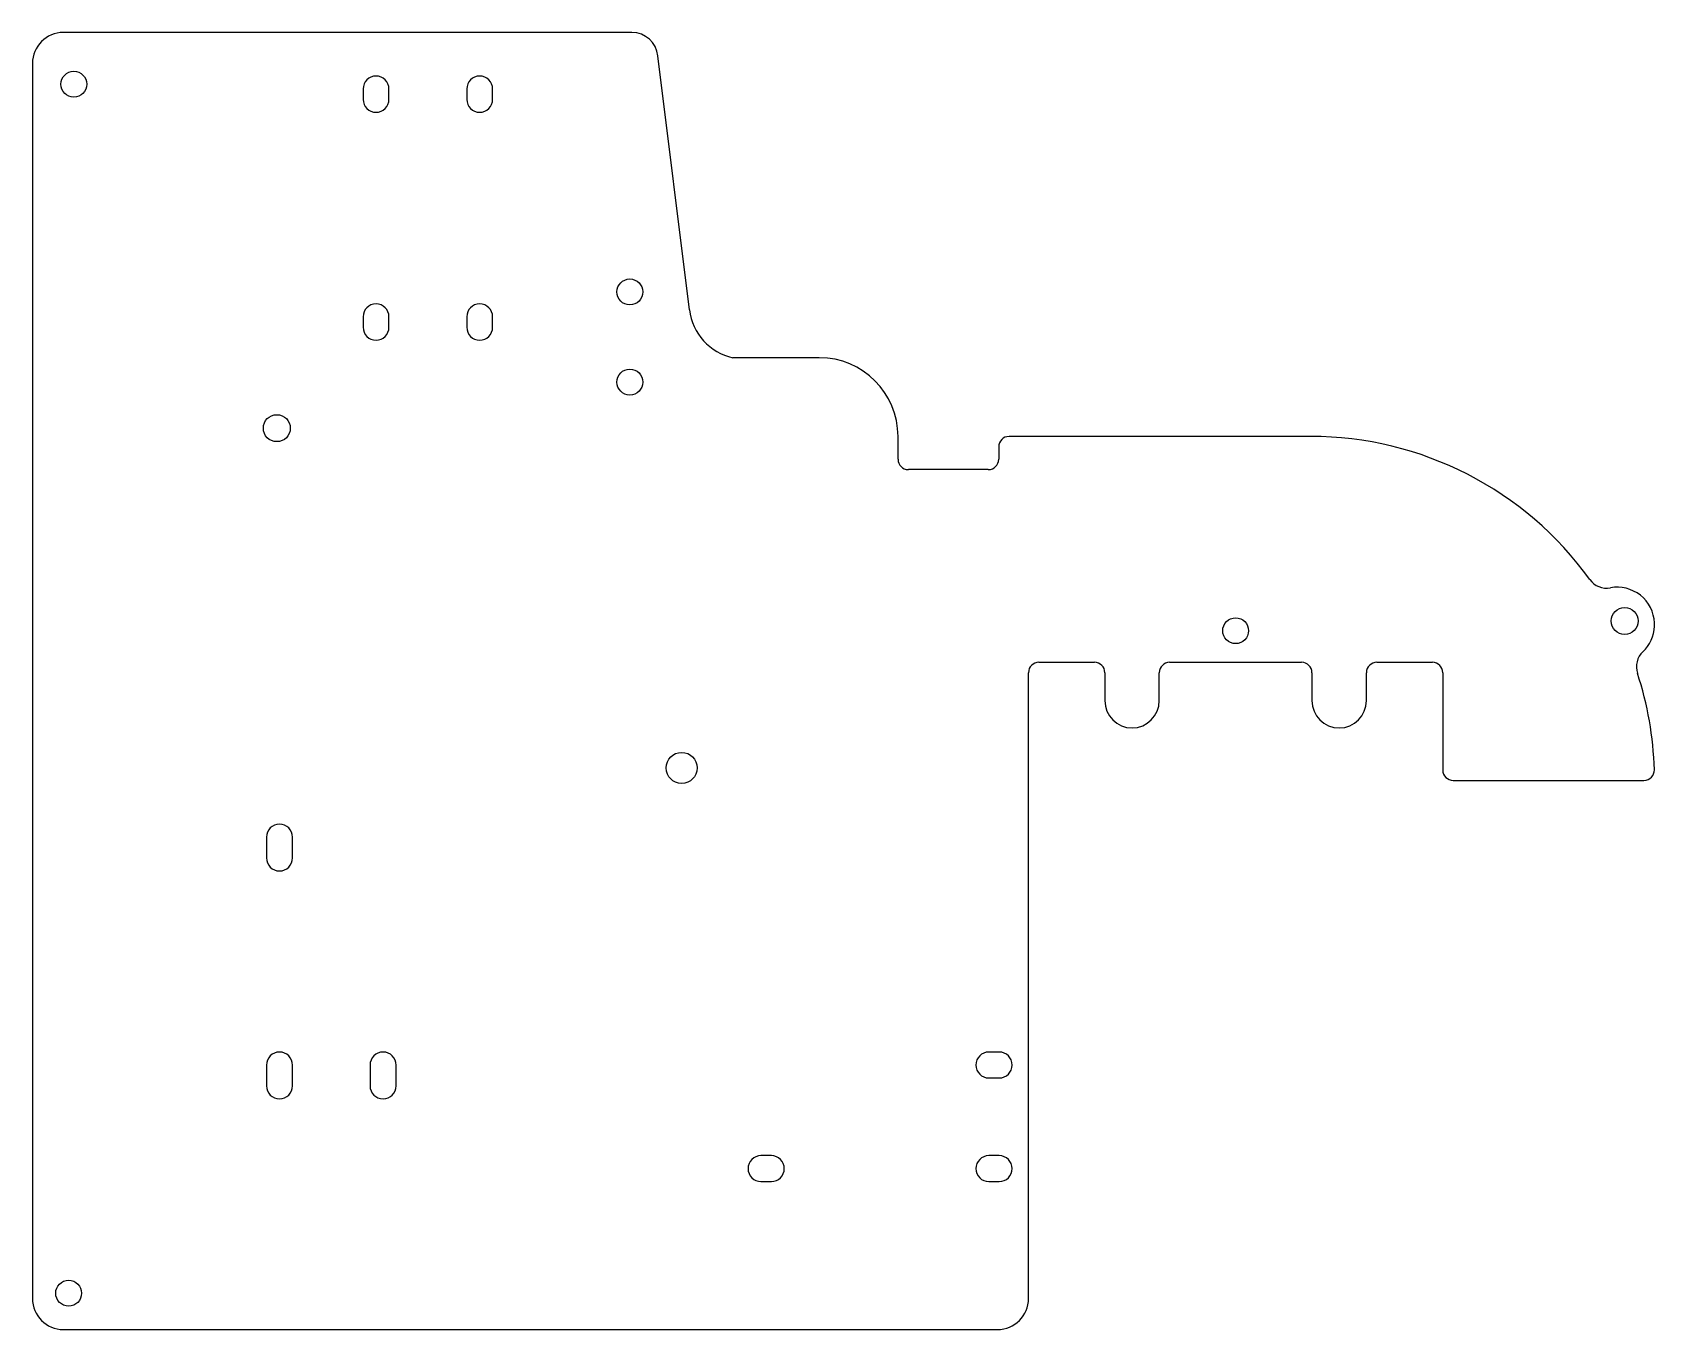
# Model space of a CAD drawing. Header units: millimetres. Extents: x -64 to 93, y 51 to 176.
import ezdxf

# ---------------------------------------------------------------- set-up
doc = ezdxf.new("R2010")
doc.units = ezdxf.units.MM

msp = doc.modelspace()

# ---------------------------------------------------------------- linework, layer by layer
at = {"color": 7, "linetype": 'Continuous', "lineweight": 25}
for p, q in [((-5.75, 176.34), (-60.64, 176.34)), ((-0.2, 149.55), (-3.26, 174.07)), ((-63.64, 173.34), (-63.64, 54.14)), ((-31.71, 170.88), (-31.71, 169.88)), ((-29.21, 169.88), (-29.21, 170.88)), ((-21.7, 170.88), (-21.7, 169.88)), ((-19.2, 169.88), (-19.2, 170.88)), ((-31.71, 148.88), (-31.71, 147.88)), ((-29.21, 147.88), (-29.21, 148.88)), ((-21.7, 148.88), (-21.7, 147.88)), ((-19.2, 147.88), (-19.2, 148.88)), ((12.34, 144.94), (4, 144.94)), ((19.94, 135.14), (19.94, 137.34)), ((29.66, 136.34), (29.66, 135.14)), ((59.79, 137.34), (30.66, 137.34)), ((28.66, 134.14), (20.94, 134.14)), ((92.99, 119.02), (92.99, 119.34)), ((32.54, 54.14), (32.54, 114.54)), ((33.54, 115.54), (38.91, 115.54)), ((39.91, 114.54), (39.91, 111.84)), ((45.17, 111.84), (45.17, 114.54)), ((46.17, 115.54), (58.91, 115.54)), ((59.91, 114.54), (59.91, 111.84)), ((65.17, 111.84), (65.17, 114.54)), ((66.17, 115.54), (71.54, 115.54)), ((72.54, 114.54), (72.54, 105.14)), ((73.54, 104.14), (91.97, 104.14)), ((-41.04, 98.66), (-41.04, 96.66)), ((-38.52, 96.66), (-38.52, 98.66)), ((29.71, 77.92), (28.71, 77.92)), ((-41.04, 76.66), (-41.04, 74.66)), ((-38.52, 74.66), (-38.52, 76.66)), ((-31.04, 76.66), (-31.04, 74.66)), ((-28.52, 74.66), (-28.52, 76.66)), ((28.71, 75.42), (29.71, 75.42)), ((7.71, 67.92), (6.71, 67.92)), ((29.71, 67.92), (28.71, 67.92)), ((6.71, 65.42), (7.71, 65.42)), ((28.71, 65.42), (29.71, 65.42)), ((-60.64, 51.14), (29.54, 51.14))]:
    msp.add_line(p, q, dxfattribs=at)
for centre, radius in [((-59.64, 171.34), 1.25), ((-5.95, 151.29), 1.25), ((-5.95, 142.59), 1.25), ((-40.04, 138.14), 1.3), ((90.1, 119.53), 1.3), ((52.54, 118.59), 1.25), ((-0.95, 105.34), 1.5), ((-60.14, 54.64), 1.25)]:
    msp.add_circle(centre, radius, dxfattribs=at)
for centre, radius, start, end in [((-60.64, 173.34), 3, 90, 180), ((-5.75, 173.84), 2.5, 5.286, 90), ((-30.46, 170.88), 1.25, 0, 180), ((-20.45, 170.88), 1.25, 0, 180), ((-30.46, 169.88), 1.25, 180, 0), ((-20.45, 169.88), 1.25, 180, 0), ((-30.46, 148.88), 1.25, 0, 180), ((-20.45, 148.88), 1.25, 0, 180), ((5.17, 150.22), 5.41, 187.1051, 257.5149), ((-30.46, 147.88), 1.25, 180, 0), ((-20.45, 147.88), 1.25, 180, 0), ((12.34, 137.34), 7.6, 0, 90), ((30.66, 136.34), 1, 90, 180), ((59.79, 104.14), 33.2, 35.747, 90), ((20.94, 135.14), 1, 180, 270), ((28.66, 135.14), 1, 270, 0), ((88.36, 124.7), 2, 215.747, 280.5287), ((89.38, 119.18), 3.61, 2.5433, 100.5287), ((89.38, 119.18), 3.61, 313.3786, 357.4567), ((93.24, 115.11), 2, 133.3786, 198.1604), ((33.54, 114.54), 1, 90, 180), ((38.91, 114.54), 1, 0, 90), ((46.17, 114.54), 1, 90, 180), ((58.91, 114.54), 1, 0, 90), ((66.17, 114.54), 1, 90, 180), ((71.54, 114.54), 1, 0, 90), ((59.79, 104.14), 33.2, 1.7797, 18.1604), ((42.54, 111.84), 2.63, 180, 0), ((62.54, 111.84), 2.63, 180, 0), ((73.54, 105.14), 1, 180, 270), ((91.97, 105.14), 1, 270, 1.7797), ((-39.78, 98.66), 1.26, 0, 180), ((-39.78, 96.66), 1.26, 180, 0), ((-39.78, 76.66), 1.26, 0, 180), ((-29.78, 76.66), 1.26, 0, 180), ((28.71, 76.67), 1.25, 90, 270), ((29.71, 76.67), 1.25, 270, 90), ((-39.78, 74.66), 1.26, 180, 0), ((-29.78, 74.66), 1.26, 180, 0), ((6.71, 66.67), 1.25, 90, 270), ((7.71, 66.67), 1.25, 270, 90), ((28.71, 66.67), 1.25, 90, 270), ((29.71, 66.67), 1.25, 270, 90), ((-60.64, 54.14), 3, 180, 270), ((29.54, 54.14), 3, 270, 0)]:
    msp.add_arc(centre, radius, start, end, dxfattribs=at)

doc.saveas('drawing.dxf')
